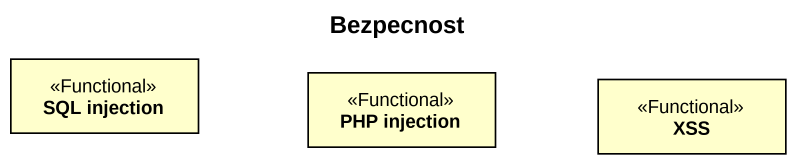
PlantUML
@startuml
title Bezpecnost
hide circle
hide empty members
class "SQL injection" as SQL_injection <<Functional>>
class "PHP injection" as PHP_injection <<Functional>>
class XSS <<Functional>>
@enduml
